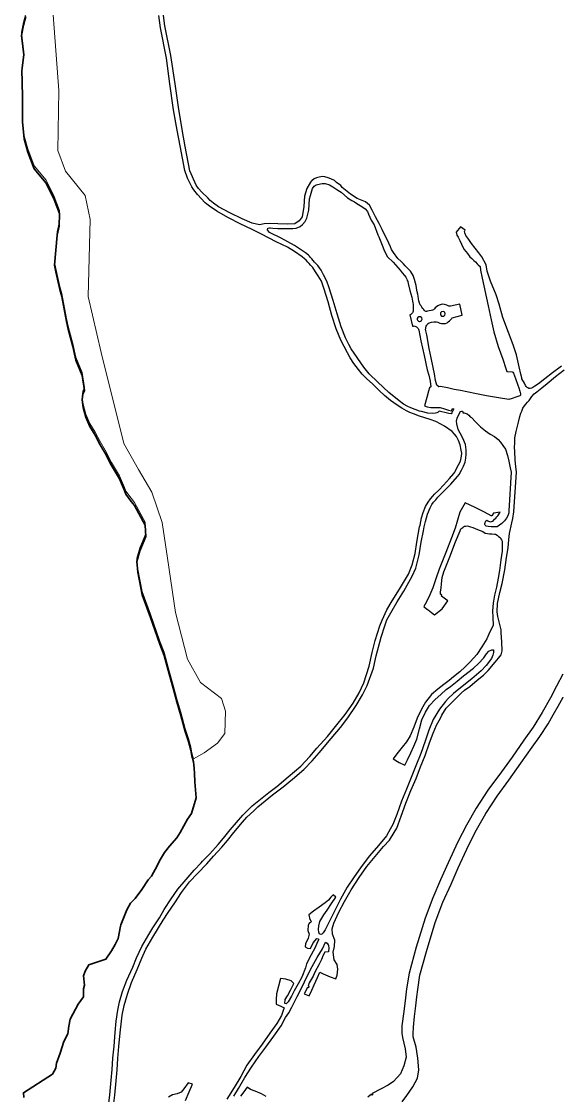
# Model space of a CAD drawing. Header units: inches. Extents: x 227962 to 457752, y 540021 to 3042353.
# Drawn here: x 228269 to 228601, y 541499 to 542162 of the extents above; entities that cross this region are included whole.
import ezdxf

# ---------------------------------------------------------------- set-up
doc = ezdxf.new("R2010")
doc.units = ezdxf.units.IN
doc.header["$MEASUREMENT"] = 0
for name, color, linetype, lineweight in [('Precinct_Military', 253, 'Continuous', 9), ('Surveyed_Boundary', 212, 'Continuous', 35), ('Z_ proposed road layer', 7, 'Continuous', 30)]:
    doc.layers.add(name, color=color, linetype=linetype, lineweight=lineweight)
doc.layers.add('Precinct_Riverfront', color=7, linetype='Continuous', lineweight=9, true_color=0xf1c1f1)

msp = doc.modelspace()

# ---------------------------------------------------------------- linework, layer by layer
at = {"layer": 'Precinct_Military'}
msp.add_lwpolyline([(228603.38, 541745.12), (228600.27, 541739.47), (228597.28, 541734.11), (228594.06, 541728.66), (228588.9, 541720.73), (228584.27, 541714.15), (228577.23, 541704.28), (228569.77, 541693.85), (228562.64, 541683.95), (228555.62, 541673.32), (228549.91, 541663.12), (228545.11, 541653.94), (228538.43, 541639.6), (228534.08, 541629.64), (228529.12, 541618.44), (228524.38, 541605.83), (228518.91, 541587.91), (228514.84, 541573.33), (228513.5, 541564.62), (228513.01, 541560.09), (228512.31, 541554.45), (228511.62, 541547.88), (228510.88, 541541.35), (228510.66, 541537.1), (228510.69, 541535.36), (228512.52, 541528.9), (228513.58, 541522.21), (228514.14, 541514.95), (228513.41, 541509.77), (228510.54, 541504.39), (228506.79, 541499.06), (228503.94, 541495.21)], dxfattribs=at)
at = {"layer": 'Precinct_Riverfront'}
msp.add_lwpolyline([(228271.41, 542167.49), (228269.8, 542162.04), (228268.61, 542155.78), (228270.01, 542143.79), (228268.93, 542133.84), (228269.06, 542127.51), (228269.18, 542116.97), (228269.22, 542102.35), (228270.21, 542091.91), (228272.51, 542083.75), (228276.38, 542073.28), (228283.92, 542064.4), (228288.9, 542054.39), (228292.13, 542045.75), (228291.98, 542038.02), (228290.71, 542032.45), (228289.04, 542013.78), (228289.89, 542009.81), (228292.29, 541998.72), (228293.58, 541994.53), (228296.44, 541978.98), (228297.51, 541974.28), (228300.26, 541963.61), (228302.11, 541955.21), (228306.22, 541945.64), (228307.51, 541936.39), (228306.51, 541934.14), (228306.13, 541930.61), (228306.67, 541925.99), (228308.43, 541919.87), (228310.93, 541914.17), (228314.22, 541908.82), (228317.23, 541902.93), (228320.33, 541897.65), (228324.32, 541890.11), (228329.22, 541881.79), (228332.25, 541874.59), (228333.11, 541872.43), (228336.31, 541867.95), (228338.48, 541865.34), (228344.99, 541853.17), (228345.4, 541846.25), (228341.72, 541837.36), (228339.85, 541830.9), (228340.53, 541824.12), (228343.21, 541810.31), (228348.34, 541796.28), (228354.2, 541779.74), (228356.89, 541772.85), (228359.29, 541763.67), (228363, 541750.3), (228364.57, 541744.11), (228367.02, 541735.74), (228369.77, 541725.77), (228371.85, 541719.61), (228373.2, 541714.36), (228373.8, 541710.78), (228374.84, 541706.99), (228381.57, 541710.63), (228389.82, 541716.75), (228394.34, 541722.59), (228394.61, 541736.42), (228392.28, 541744.25), (228379.26, 541754.07), (228371.3, 541768.66), (228363.86, 541797.31), (228358.81, 541831), (228355.48, 541853.02), (228349.14, 541871.66), (228340.93, 541885.82), (228331.86, 541901.83), (228317.94, 541957.95), (228309.92, 541992.69), (228310.99, 542040.26), (228307.88, 542055.08), (228295.87, 542070.08), (228291.06, 542082.68), (228291.66, 542119.89), (228288.27, 542166.66)], dxfattribs=at)
at = {"layer": 'Surveyed_Boundary'}
msp.add_lwpolyline([(228271.41, 542165.59), (228269.81, 542160.13), (228268.61, 542153.88), (228270.01, 542141.89), (228268.93, 542131.93), (228269.06, 542125.61), (228269.18, 542115.06), (228269.23, 542100.44), (228270.21, 542090), (228272.51, 542081.84), (228276.38, 542071.38), (228283.92, 542062.5), (228288.9, 542052.48), (228292.13, 542043.85), (228291.98, 542036.12), (228290.71, 542030.54), (228289.04, 542011.87), (228289.89, 542007.91), (228292.29, 541996.82), (228293.58, 541992.62), (228296.44, 541977.08), (228297.51, 541972.38), (228300.26, 541961.71), (228302.11, 541953.31), (228306.22, 541943.74), (228307.51, 541934.49), (228306.51, 541932.24), (228306.13, 541928.71), (228306.67, 541924.09), (228308.43, 541917.96), (228310.93, 541912.27), (228314.22, 541906.91), (228317.23, 541901.02), (228320.34, 541895.74), (228324.32, 541888.2), (228329.22, 541879.89), (228332.25, 541872.69), (228333.11, 541870.52), (228336.31, 541866.05), (228338.48, 541863.44), (228344.99, 541851.27), (228345.4, 541844.34), (228341.72, 541835.45), (228339.85, 541829), (228340.53, 541822.22), (228343.22, 541808.4), (228348.34, 541794.38), (228354.2, 541777.83), (228356.89, 541770.94), (228359.29, 541761.77), (228363, 541748.4), (228364.57, 541742.2), (228367.02, 541733.83), (228369.77, 541723.86), (228371.85, 541717.71), (228373.2, 541712.46), (228373.8, 541708.87), (228374.84, 541705.08), (228375.32, 541701.28), (228375.45, 541697.89), (228375.77, 541692.75), (228376.55, 541682.99), (228373.62, 541673.18), (228371.27, 541669.73), (228366.66, 541661.47), (228364.64, 541658.24), (228360.18, 541653), (228356.96, 541649.13), (228353.98, 541644.02), (228352.5, 541641.01), (228348.97, 541634.61), (228346.94, 541632.21), (228342.91, 541626.28), (228338.98, 541620.75), (228336.07, 541617.95), (228333.72, 541613.74), (228329.96, 541604.44), (228329.87, 541603.67), (228328.33, 541596.1), (228326.46, 541592.41), (228324.31, 541588.42), (228320.76, 541583.24), (228310.34, 541579.86), (228307.9, 541575.94), (228307.03, 541572.89), (228307.62, 541567.29), (228306.86, 541564.92), (228307, 541559.97), (228303.66, 541555.56), (228298.66, 541546.16), (228297.91, 541541.79), (228297.37, 541537.06), (228294.83, 541532.35), (228292.6, 541525.14), (228290.28, 541518.95), (228289.76, 541516.01), (228287.78, 541512.15), (228269.81, 541500.81), (228270.05, 541497.87)], dxfattribs=at)
at = {"layer": 'Z_ proposed road layer'}
for points in [[(228322.42, 541492.77), (228323.27, 541499.51), (228324.1, 541508.44), (228324.64, 541515.03), (228325.17, 541522.17), (228325.8, 541529.6), (228326.55, 541538.01), (228327.21, 541544.95), (228328.18, 541551.79), (228329.13, 541556.95), (228331.11, 541563.24), (228333.75, 541570.29), (228337.41, 541578.33), (228339.76, 541584.01), (228343.03, 541591.04), (228347.3, 541598.42), (228349.82, 541602.56), (228353.82, 541608.89), (228356.88, 541613.87), (228361.21, 541620.62), (228365.3, 541626.61), (228370.35, 541632.44), (228375.29, 541638.22), (228379.63, 541642.78), (228380.58, 541643.8), (228385.01, 541648.42), (228390.12, 541654.05), (228393.44, 541658.08), (228397.66, 541663.15), (228405.48, 541672.27), (228407.8, 541674.64), (228411.15, 541677.91), (228414.21, 541680.48), (228421.48, 541686.26), (228426.37, 541689.94), (228433.47, 541695.85), (228441.32, 541702.59), (228446.73, 541708.37), (228451.24, 541713.58), (228457.74, 541720.88), (228462.62, 541727.08), (228468.64, 541734.37), (228473.59, 541741.46), (228477.32, 541747.83), (228480.24, 541753.86), (228483.51, 541764.33), (228485.42, 541772.77), (228487.14, 541780.21), (228490.15, 541789.27), (228491.49, 541792.68), (228494.34, 541799.08), (228497.8, 541804.68), (228502.19, 541811.87), (228507.77, 541821.18), (228510.02, 541826.88), (228511.84, 541833.8), (228512.97, 541840.83), (228514.65, 541850.32), (228514.96, 541851.3), (228515.77, 541855.82), (228516.85, 541859.18), (228518.39, 541862.9), (228519.94, 541865.55), (228521.32, 541867.54), (228522.8, 541869.32), (228523.89, 541870.43), (228526.69, 541873.26), (228529.5, 541876.14), (228533.17, 541880.08), (228535.89, 541883.29), (228536.41, 541884.03), (228536.87, 541884.84), (228537.71, 541886.82), (228538.7, 541888.56), (228539.87, 541890.78), (228540.53, 541894.06), (228540.67, 541895.78), (228540.45, 541897.7), (228539.79, 541900.97), (228538.71, 541903.68), (228537.5, 541906.06), (228536.25, 541907.66), (228534.88, 541909.24), (228530.1, 541912.55), (228527.89, 541913.7), (228524.69, 541915.33), (228521.26, 541916.55), (228517.97, 541917.72), (228514.66, 541918.71), (228510.82, 541920.04), (228508.59, 541920.89), (228506.53, 541922.02), (228503.63, 541923.65), (228500.83, 541925.57), (228496.69, 541928.43), (228493.07, 541931.37), (228489.73, 541934.54), (228485.54, 541938.65), (228482.14, 541941.82), (228479.2, 541944.7), (228476.84, 541947.44), (228473.94, 541951.26), (228471.83, 541954.65), (228470.05, 541957.75), (228468.14, 541961.64), (228465.91, 541965.71), (228463.11, 541972.55), (228460.41, 541980.9), (228458.09, 541989.32), (228455.64, 541997.17), (228454.03, 542002.05), (228452.05, 542005.3), (228450.31, 542007.88), (228448.66, 542010.43), (228447.32, 542011.95), (228446.41, 542013), (228445.54, 542013.88), (228444.5, 542014.94), (228443.52, 542015.82), (228442.03, 542017.09), (228437.4, 542020.46), (228433.02, 542023.08), (228426.07, 542026.38), (228417.01, 542031.06), (228410.7, 542034.27), (228404.15, 542037.32), (228396.22, 542041.37), (228389.28, 542045.28), (228384.72, 542048.36), (228383.21, 542049.56), (228382.07, 542050.39), (228377.45, 542055.59), (228375.21, 542058.41), (228373.98, 542060.27), (228371.24, 542065.73), (228369.57, 542070.37), (228366.62, 542085.74), (228364.9, 542095.26), (228362.47, 542107.94), (228360.4, 542123.92), (228358.15, 542139.76), (228354.62, 542158.48), (228353.42, 542166.12)], [(228602.27, 541949.53), (228596.76, 541945.35), (228592.1, 541941.66), (228588.21, 541938.71), (228585.98, 541937.11), (228584.69, 541936.36), (228583.92, 541935.95), (228582.98, 541935.8), (228582.22, 541935.86), (228581.62, 541936.1), (228581.07, 541936.43), (228580.52, 541937.01), (228580.05, 541937.63), (228579.41, 541939.03), (228577.94, 541941.68), (228577.76, 541942.37), (228577.33, 541944.69), (228576.24, 541949.18), (228574.59, 541956.66), (228572.55, 541962.65), (228569.64, 541970.3), (228566.19, 541979.72), (228563.81, 541987.83), (228561.93, 541993.54), (228558.57, 542002.09), (228556.42, 542008.22), (228555.72, 542012.07), (228553.21, 542017.17), (228551.32, 542019.67), (228546.82, 542025.37), (228545.07, 542027.8), (228543.33, 542030.31), (228542.64, 542031.85), (228542.51, 542032.84), (228542.77, 542033.65), (228539.99, 542035.57), (228537.31, 542032.29), (228537.72, 542030.5), (228538.51, 542029.2), (228539.55, 542027.2), (228540.59, 542024.98), (228541.48, 542023.01), (228542.27, 542021.7), (228543.15, 542020.48), (228544.22, 542019.11), (228545.8, 542017.2), (228546.99, 542016.04), (228548.26, 542014.79), (228549.13, 542013.91), (228550.15, 542012.83), (228550.92, 542012.07), (228552.2, 542011.12), (228552.21, 542008.77), (228553.37, 542003.82), (228556.98, 541986.93), (228558.97, 541978.21), (228560.46, 541970.85), (228563.22, 541961.69), (228566.01, 541953.97), (228567.98, 541948.07), (228568.52, 541946.19), (228571.78, 541946.16), (228572.35, 541945.83), (228572.75, 541945.27), (228573.93, 541942), (228575.39, 541937.74), (228575.93, 541936.12), (228576.59, 541934.16), (228577, 541932.48), (228577.11, 541932.05), (228577.12, 541931.73), (228576.91, 541931.42), (228576.56, 541931.26), (228574.24, 541930.49), (228571.89, 541929.64), (228569.75, 541929.01), (228563.46, 541929.95), (228556.1, 541931.31), (228549.9, 541932.57), (228543.94, 541933.71), (228539.91, 541934.54), (228536.03, 541935.24), (228531.98, 541936.17), (228527.62, 541936.96), (228526.46, 541936.72), (228525.28, 541937.86), (228524.55, 541940.72), (228523.78, 541944.93), (228523.07, 541948.76), (228521.78, 541954.65), (228520.68, 541960.4), (228519.04, 541968.83), (228518.5, 541971.47), (228518.39, 541972.5), (228518.51, 541972.87), (228518.58, 541973.24), (228518.77, 541974.24), (228519.09, 541974.84), (228519.27, 541975.3), (228519.48, 541975.57), (228519.87, 541976), (228520.57, 541976.35), (228522.11, 541976.65), (228523.48, 541976.92), (228524.24, 541977), (228525.03, 541976.96), (228525.94, 541976.7), (228527.16, 541976.21), (228528.3, 541975.99), (228529.57, 541975.95), (228530.66, 541976.01), (228531.65, 541976.39), (228532.41, 541976.89), (228533.24, 541977.61), (228533.96, 541978.42), (228534.5, 541979.03), (228534.89, 541979.46), (228541.02, 541981.13), (228539.55, 541987.85), (228533.83, 541986.71), (228532.81, 541986.63), (228531.52, 541987.16), (228530.16, 541987.68), (228529.08, 541987.84), (228527.96, 541987.64), (228526.69, 541987.21), (228525.88, 541986.88), (228525.16, 541986.17), (228524.37, 541985.54), (228523.94, 541984.96), (228523.31, 541984.44), (228522.63, 541984.16), (228521.75, 541983.95), (228520.54, 541983.64), (228519.65, 541983.44), (228518.98, 541983.36), (228518.51, 541983.37), (228518.03, 541983.62), (228517.95, 541983.69), (228517.56, 541984.01), (228517.25, 541984.5), (228516.6, 541985.2), (228516.09, 541985.94), (228515.56, 541986.85), (228515.06, 541987.55), (228514.89, 541987.99), (228514.62, 541988.47), (228514.4, 541989.03), (228514.3, 541989.38), (228514.24, 541989.86), (228514.07, 541991.06), (228513.7, 541992.86), (228513.53, 541993.97), (228513.19, 541995.54), (228512.97, 541996.45), (228512.75, 541998.01), (228512.51, 541999.48), (228512.18, 542000.85), (228511.53, 542003.16), (228510.67, 542005.5), (228509.98, 542006.69), (228509.05, 542008.15), (228508.29, 542008.97), (228505.85, 542011.49), (228504.65, 542012.71), (228503.26, 542014.19), (228501.27, 542016.15), (228498.57, 542019.72), (228497.22, 542021.73), (228496.61, 542023.29), (228494.64, 542027.8), (228493.29, 542030.17), (228491.52, 542034.05), (228489.63, 542037.76), (228487.51, 542041.9), (228485.43, 542045.96), (228483.73, 542048.95), (228481.25, 542051.08), (228479.1, 542051.92), (228476.09, 542053.12), (228471.99, 542055.74), (228466.91, 542060), (228466, 542061.07), (228463.4, 542063.07), (228462.01, 542064.3), (228459.83, 542065.29), (228458.2, 542065.9), (228456.05, 542066.51), (228454.56, 542066.66), (228452.55, 542066.37), (228450.95, 542065.82), (228449.53, 542065.18), (228448.34, 542064.31), (228447.84, 542064.05), (228447.19, 542063.28), (228444.88, 542059.26), (228443.57, 542054.59), (228443.14, 542048.13), (228442.1, 542041.83), (228440.26, 542039.27), (228437.5, 542037.56), (228432.94, 542037.33), (228427.03, 542037.52), (228421.95, 542037.64), (228418.66, 542037.44), (228415.68, 542036.86), (228411.2, 542037.81), (228404.94, 542040.49), (228397.45, 542044.32), (228390.43, 542047.9), (228387.31, 542050.23), (228385.25, 542051.89), (228383.72, 542053.52), (228380.07, 542057.12), (228378.11, 542059.34), (228376.65, 542061.36), (228372.59, 542070.2), (228369.71, 542085.21), (228368.17, 542094.56), (228365.65, 542109.45), (228363.62, 542123.97), (228360.98, 542141.55), (228357.26, 542159.74), (228356.28, 542167.79)], [(228602.27, 541949.53), (228596.76, 541945.35), (228592.1, 541941.66), (228588.21, 541938.71), (228585.98, 541937.11), (228584.69, 541936.36), (228583.92, 541935.95), (228582.98, 541935.8), (228582.22, 541935.86), (228581.62, 541936.1), (228581.07, 541936.43), (228580.52, 541937.01), (228580.05, 541937.63), (228579.41, 541939.03), (228577.94, 541941.68), (228577.76, 541942.37), (228577.33, 541944.69), (228576.24, 541949.18), (228574.59, 541956.66), (228572.55, 541962.65), (228569.64, 541970.3), (228566.19, 541979.72), (228563.81, 541987.83), (228561.93, 541993.54), (228558.57, 542002.09), (228556.42, 542008.22), (228555.72, 542012.07), (228553.21, 542017.17), (228551.32, 542019.67), (228546.82, 542025.37), (228545.07, 542027.8), (228543.33, 542030.31), (228542.64, 542031.85), (228542.51, 542032.84), (228542.77, 542033.65), (228539.99, 542035.57), (228537.31, 542032.29), (228537.72, 542030.5), (228538.51, 542029.2), (228539.55, 542027.2), (228540.59, 542024.98), (228541.48, 542023.01), (228542.27, 542021.7), (228543.15, 542020.48), (228544.22, 542019.11), (228545.8, 542017.2), (228546.99, 542016.04), (228548.26, 542014.79), (228549.13, 542013.91), (228550.15, 542012.83), (228550.92, 542012.07), (228552.2, 542011.12), (228552.21, 542008.77), (228553.37, 542003.82), (228556.98, 541986.93), (228558.97, 541978.21), (228560.46, 541970.85), (228563.22, 541961.69), (228566.01, 541953.97), (228567.98, 541948.07), (228568.52, 541946.19), (228571.78, 541946.16), (228572.35, 541945.83), (228572.75, 541945.27), (228573.93, 541942), (228575.39, 541937.74), (228575.93, 541936.12), (228576.59, 541934.16), (228577, 541932.48), (228577.11, 541932.05), (228577.12, 541931.73), (228576.91, 541931.42), (228576.56, 541931.26), (228574.24, 541930.49), (228571.89, 541929.64), (228569.75, 541929.01), (228563.46, 541929.95), (228556.1, 541931.31), (228549.9, 541932.57), (228543.94, 541933.71), (228539.91, 541934.54), (228536.03, 541935.24), (228531.98, 541936.17), (228527.62, 541936.96), (228526.46, 541936.72), (228525.28, 541937.86), (228524.55, 541940.72), (228523.78, 541944.93), (228523.07, 541948.76), (228521.78, 541954.65), (228520.68, 541960.4), (228519.04, 541968.83), (228518.5, 541971.47), (228518.39, 541972.5), (228518.51, 541972.87), (228518.58, 541973.24), (228518.77, 541974.24), (228519.09, 541974.84), (228519.27, 541975.3), (228519.48, 541975.57), (228519.87, 541976), (228520.57, 541976.35), (228522.11, 541976.65), (228523.48, 541976.92), (228524.24, 541977), (228525.03, 541976.96), (228525.94, 541976.7), (228527.16, 541976.21), (228528.3, 541975.99), (228529.57, 541975.95), (228530.66, 541976.01), (228531.65, 541976.39), (228532.41, 541976.89), (228533.24, 541977.61), (228533.96, 541978.42), (228534.5, 541979.03), (228534.89, 541979.46), (228541.02, 541981.13), (228539.55, 541987.85), (228533.83, 541986.71), (228532.81, 541986.63), (228531.52, 541987.16), (228530.16, 541987.68), (228529.08, 541987.84), (228527.96, 541987.64), (228526.69, 541987.21), (228525.88, 541986.88), (228525.16, 541986.17), (228524.37, 541985.54), (228523.94, 541984.96), (228523.31, 541984.44), (228522.63, 541984.16), (228521.75, 541983.95), (228520.54, 541983.64), (228519.65, 541983.44), (228518.98, 541983.36), (228518.51, 541983.37), (228518.03, 541983.62), (228517.95, 541983.69), (228517.56, 541984.01), (228517.25, 541984.5), (228516.6, 541985.2), (228516.09, 541985.94), (228515.56, 541986.85), (228515.06, 541987.55), (228514.89, 541987.99), (228514.62, 541988.47), (228514.4, 541989.03), (228514.3, 541989.38), (228514.24, 541989.86), (228514.07, 541991.06), (228513.7, 541992.86), (228513.53, 541993.97), (228513.19, 541995.54), (228512.97, 541996.45), (228512.75, 541998.01), (228512.51, 541999.48), (228512.18, 542000.85), (228511.53, 542003.16), (228510.67, 542005.5), (228509.98, 542006.69), (228509.05, 542008.15), (228508.29, 542008.97), (228505.85, 542011.49), (228504.65, 542012.71), (228503.26, 542014.19), (228501.27, 542016.15), (228498.57, 542019.72), (228497.22, 542021.73), (228496.61, 542023.29), (228494.64, 542027.8), (228493.29, 542030.17), (228491.52, 542034.05), (228489.63, 542037.76), (228487.51, 542041.9), (228485.43, 542045.96), (228483.73, 542048.95), (228481.25, 542051.08), (228479.1, 542051.92), (228476.09, 542053.12), (228471.99, 542055.74), (228466.91, 542060), (228466, 542061.07), (228463.4, 542063.07), (228462.01, 542064.3), (228459.83, 542065.29), (228458.2, 542065.9), (228456.05, 542066.51), (228454.56, 542066.66), (228452.55, 542066.37), (228450.95, 542065.82), (228449.53, 542065.18), (228448.34, 542064.31), (228447.84, 542064.05), (228447.19, 542063.28), (228444.88, 542059.26), (228443.57, 542054.59), (228443.14, 542048.13), (228442.1, 542041.83), (228440.26, 542039.27), (228437.5, 542037.56), (228432.94, 542037.33), (228427.03, 542037.52), (228421.95, 542037.64), (228418.66, 542037.44), (228415.68, 542036.86), (228411.2, 542037.81), (228404.94, 542040.49), (228397.45, 542044.32), (228390.43, 542047.9), (228387.31, 542050.23), (228385.25, 542051.89), (228383.72, 542053.52), (228380.07, 542057.12), (228378.11, 542059.34), (228376.65, 542061.36), (228372.59, 542070.2), (228369.71, 542085.21), (228368.17, 542094.56), (228365.65, 542109.45), (228363.62, 542123.97), (228360.98, 542141.55), (228357.26, 542159.74), (228356.28, 542167.79)], [(228515.96, 541979.46), (228515.27, 541980.1), (228514.14, 541980.1), (228513.51, 541979.7), (228513.22, 541979.08), (228513.23, 541978.44), (228513.43, 541977.89), (228513.93, 541977.43), (228514.32, 541977.24), (228514.52, 541977.23), (228515.24, 541977.35), (228515.88, 541977.8), (228516.16, 541978.53), (228515.96, 541979.46)], [(228529.3, 541983.4), (228528.27, 541983.18), (228527.61, 541982.54), (228527.54, 541981.22), (228528.13, 541980.53), (228528.77, 541980.4), (228529.67, 541980.49), (228530.3, 541981.08), (228530.54, 541981.93), (228530.21, 541982.86), (228529.3, 541983.4)], [(228399.8, 541498.59), (228402.7, 541503.43), (228406.73, 541510.21), (228410.79, 541516.57), (228415.24, 541523.13), (228419.7, 541529), (228424.59, 541535.79), (228429.17, 541542.17), (228431.8, 541547.17), (228433.85, 541550.18), (228435.66, 541553.53), (228439.03, 541560.3), (228442.11, 541566.25), (228445.04, 541572.33), (228448.27, 541578.75), (228451.33, 541584.26), (228454.6, 541589.73), (228456.57, 541593.74), (228457.5, 541593.16), (228458.25, 541592.04), (228458.34, 541591.85), (228458.49, 541589.76), (228458.45, 541588.33), (228458.37, 541587.74), (228456.12, 541587.68), (228455.13, 541585.77), (228453.97, 541583.06), (228452.42, 541579.85), (228450.14, 541575.66), (228448.82, 541572.81), (228446.5, 541568.58), (228445.71, 541566.63), (228446.22, 541566.32), (228445.96, 541565.49), (228445.33, 541565.72), (228443.43, 541561.87), (228446.4, 541560.57), (228447.99, 541564.05), (228449.54, 541567.45), (228451.65, 541571.98), (228453.03, 541575.17), (228455.06, 541574.31), (228459.47, 541572.27), (228462.91, 541571.14), (228463.74, 541573.3), (228464.21, 541577.01), (228463.69, 541579.88), (228461.93, 541582.89), (228461.16, 541587.51), (228462.08, 541591.11), (228462.24, 541595.05), (228460.86, 541598.64), (228460.6, 541601.94), (228461.71, 541605.43), (228464.84, 541612.27), (228468.26, 541618.91), (228472.28, 541626.16), (228477.28, 541633.81), (228481.97, 541640.6), (228488.2, 541647.96), (228492.33, 541652.88), (228495.98, 541656.87), (228499.01, 541661.56), (228500.7, 541664.18), (228503.3, 541671.56), (228506.24, 541679.6), (228509.24, 541687.44), (228512.47, 541694.86), (228515.24, 541702.07), (228518.1, 541709.09), (228520.71, 541716.9), (228523.09, 541722.89), (228525.11, 541727.9), (228527.59, 541732.13), (228528.42, 541734), (228531.13, 541738.37), (228533.68, 541741.02), (228540.35, 541747.48), (228542.34, 541749.33), (228545.63, 541751.68), (228550.19, 541755.59), (228554.14, 541758.7), (228556.99, 541761.58), (228561.28, 541766.67), (228563.36, 541769.25), (228565.01, 541771.16), (228565.73, 541773.81), (228565.46, 541779.27), (228565.16, 541784.76), (228565.05, 541786.75), (228563.11, 541794.84), (228562.66, 541797.9), (228562.84, 541802.87), (228564.19, 541809.81), (228565.7, 541815.39), (228567.31, 541823.75), (228568.47, 541831.32), (228569.46, 541837.45), (228569.88, 541842.59), (228570.3, 541846.2), (228571.64, 541852.89), (228572.21, 541855.43), (228572.82, 541859.6), (228574.55, 541884.13), (228574.15, 541887.51), (228573.81, 541891.59), (228573.46, 541897.15), (228573.38, 541899.39), (228573.52, 541902.21), (228573.45, 541905.31), (228574.37, 541909.31), (228575.71, 541915.06), (228576.7, 541918.53), (228577.3, 541920.5), (228577.79, 541921.85), (228578.52, 541923.52), (228579.53, 541925.08), (228580.38, 541926.18), (228581.27, 541927.33), (228582.31, 541928.4), (228583.2, 541929.68), (228584.1, 541930.92), (228585.44, 541932.38), (228587.11, 541933.72), (228590.14, 541936.28), (228593.61, 541938.94), (228598.73, 541943.11), (228604.03, 541947.33)], [(228399.8, 541498.59), (228402.7, 541503.43), (228406.73, 541510.21), (228410.79, 541516.57), (228415.24, 541523.13), (228419.7, 541529), (228424.59, 541535.79), (228429.17, 541542.17), (228431.8, 541547.17), (228433.85, 541550.18), (228435.66, 541553.53), (228439.03, 541560.3), (228442.11, 541566.25), (228445.04, 541572.33), (228448.27, 541578.75), (228451.33, 541584.26), (228454.6, 541589.73), (228456.57, 541593.74), (228457.5, 541593.16), (228458.25, 541592.04), (228458.34, 541591.85), (228458.49, 541589.76), (228458.45, 541588.33), (228458.37, 541587.74), (228456.12, 541587.68), (228455.13, 541585.77), (228453.97, 541583.06), (228452.42, 541579.85), (228450.14, 541575.66), (228448.82, 541572.81), (228446.5, 541568.58), (228445.71, 541566.63), (228446.22, 541566.32), (228445.96, 541565.49), (228445.33, 541565.72), (228443.43, 541561.87), (228446.4, 541560.57), (228447.99, 541564.05), (228449.54, 541567.45), (228451.65, 541571.98), (228453.03, 541575.17), (228455.06, 541574.31), (228459.47, 541572.27), (228462.91, 541571.14), (228463.74, 541573.3), (228464.21, 541577.01), (228463.69, 541579.88), (228461.93, 541582.89), (228461.16, 541587.51), (228462.08, 541591.11), (228462.24, 541595.05), (228460.86, 541598.64), (228460.6, 541601.94), (228461.71, 541605.43), (228464.84, 541612.27), (228468.26, 541618.91), (228472.28, 541626.16), (228477.28, 541633.81), (228481.97, 541640.6), (228488.2, 541647.96), (228492.33, 541652.88), (228495.98, 541656.87), (228499.01, 541661.56), (228500.7, 541664.18), (228503.3, 541671.56), (228506.24, 541679.6), (228509.24, 541687.44), (228512.47, 541694.86), (228515.24, 541702.07), (228518.1, 541709.09), (228520.71, 541716.9), (228523.09, 541722.89), (228525.11, 541727.9), (228527.59, 541732.13), (228528.42, 541734), (228531.13, 541738.37), (228533.68, 541741.02), (228540.35, 541747.48), (228542.34, 541749.33), (228545.63, 541751.68), (228550.19, 541755.59), (228554.14, 541758.7), (228556.99, 541761.58), (228561.28, 541766.67), (228563.36, 541769.25), (228565.01, 541771.16), (228565.73, 541773.81), (228565.46, 541779.27), (228565.16, 541784.76), (228565.05, 541786.75), (228563.11, 541794.84), (228562.66, 541797.9), (228562.84, 541802.87), (228564.19, 541809.81), (228565.7, 541815.39), (228567.31, 541823.75), (228568.47, 541831.32), (228569.46, 541837.45), (228569.88, 541842.59), (228570.3, 541846.2), (228571.64, 541852.89), (228572.21, 541855.43), (228572.82, 541859.6), (228574.55, 541884.13), (228574.15, 541887.51), (228573.81, 541891.59), (228573.46, 541897.15), (228573.38, 541899.39), (228573.52, 541902.21), (228573.45, 541905.31), (228574.37, 541909.31), (228575.71, 541915.06), (228576.7, 541918.53), (228577.3, 541920.5), (228577.79, 541921.85), (228578.52, 541923.52), (228579.53, 541925.08), (228580.38, 541926.18), (228581.27, 541927.33), (228582.31, 541928.4), (228583.2, 541929.68), (228584.1, 541930.92), (228585.44, 541932.38), (228587.11, 541933.72), (228590.14, 541936.28), (228593.61, 541938.94), (228598.73, 541943.11), (228604.03, 541947.33)], [(228325.51, 541492.6), (228326.23, 541499.36), (228327.13, 541508.03), (228327.76, 541514.94), (228328.18, 541521.9), (228328.8, 541529.41), (228329.52, 541537.75), (228330.36, 541544.97), (228330.88, 541548.78), (228332.11, 541554.72), (228334.21, 541561.74), (228336.7, 541568.82), (228340.19, 541576.92), (228343.04, 541583.93), (228345.52, 541589.41), (228349.76, 541596.88), (228356.27, 541607.33), (228359.18, 541612), (228363.31, 541618.14), (228367.57, 541624.5), (228372.45, 541631.04), (228377.43, 541636.16), (228383.09, 541642.13), (228387.27, 541646.87), (228392.48, 541652.4), (228395.94, 541656.62), (228399.84, 541661.59), (228405.12, 541667.84), (228407.91, 541670.92), (228412.13, 541674.91), (228414.59, 541677.29), (228423.77, 541684.81), (228430.31, 541689.73), (228436.22, 541694.37), (228443.13, 541700.38), (228448.28, 541705.76), (228452.62, 541710.81), (228460.04, 541719.48), (228465.77, 541726.44), (228470.37, 541732.41), (228475.52, 541739.99), (228479.4, 541746.55), (228482.2, 541752.22), (228486.12, 541763.05), (228487.83, 541770.63), (228490.83, 541782.13), (228493.1, 541789.23), (228494.5, 541792.96), (228497.67, 541798.57), (228500.74, 541804.01), (228504.94, 541810.52), (228510.07, 541819.82), (228512.3, 541824.69), (228514.34, 541833.06), (228515.67, 541840.8), (228517.1, 541847.78), (228517.56, 541850.32), (228518.39, 541853.59), (228519.55, 541858.08), (228521.16, 541861.97), (228522.3, 541864.19), (228523.34, 541865.64), (228524.61, 541867.04), (228526.02, 541868.72), (228530.14, 541872.86), (228533.91, 541876.69), (228538.03, 541881.35), (228539.09, 541882.7), (228540.61, 541885.42), (228541.81, 541887.73), (228542.83, 541890.28), (228543.33, 541892.73), (228543.53, 541895.17), (228543.51, 541897.79), (228542.95, 541901.18), (228541.32, 541905.07), (228539.84, 541908.15), (228538.45, 541910.54), (228537.65, 541913.98), (228537.46, 541915.67), (228537.94, 541917.45), (228538.5, 541918.87), (228539.83, 541921.16), (228539.78, 541921.56), (228540.47, 541921.84), (228541.24, 541921.74), (228541.46, 541921.3), (228541.48, 541920.74), (228542.13, 541920.7), (228544.12, 541920.03), (228545.19, 541919.25), (228546, 541918.37), (228546.65, 541917.85), (228549.23, 541915.17), (228552.29, 541912.15), (228555.32, 541909.69), (228558.3, 541907.64), (228561.01, 541906.02), (228563.27, 541904.23), (228564.77, 541902.71), (228566.18, 541900.66), (228567.73, 541898.3), (228568.96, 541894.38), (228569.86, 541890.93), (228570.7, 541886.79), (228571.3, 541884.02), (228569.9, 541860.29), (228569.76, 541859), (228569.17, 541857.03), (228568.45, 541855.74), (228567.12, 541854.13), (228566.6, 541853.5), (228565.53, 541852.44), (228562.68, 541850.32), (228558.99, 541850.35), (228557.01, 541850.61), (228555.87, 541850.79), (228555.29, 541851.44), (228555.04, 541851.67), (228555.01, 541852.1), (228554.97, 541852.48), (228555.68, 541853.99), (228556.17, 541854.37), (228556.83, 541854.09), (228558.19, 541853.48), (228559.05, 541853.6), (228559.76, 541853.77), (228560.39, 541854.23), (228561.06, 541855.02), (228561.71, 541855.76), (228562.35, 541856.43), (228563.02, 541857.2), (228564.43, 541859.31), (228560.28, 541858.86), (228559.28, 541857.13), (228558.9, 541857.18), (228554.76, 541859.3), (228548.93, 541862.31), (228542.82, 541865.08), (228539.58, 541859.35), (228536.56, 541849.44), (228534.35, 541843.52), (228530.84, 541834.56), (228526.75, 541824.13), (228524.74, 541818.23), (228522.8, 541812.74), (228520.34, 541806.97), (228518.15, 541802.47), (228517.32, 541801.1), (228518.88, 541799.65), (228520.03, 541799), (228522.05, 541797.32), (228523.96, 541796.02), (228528.63, 541799.58), (228532.08, 541804.61), (228530.6, 541805.66), (228528.99, 541806.87), (228528.25, 541807.58), (228528.47, 541808.1), (228527.63, 541808.72), (228527.52, 541809.21), (228527.59, 541809.98), (228527.93, 541812.72), (228528.27, 541815.15), (228528.6, 541818.94), (228529.7, 541822.62), (228533.34, 541831.88), (228536.94, 541840.97), (228539.66, 541847.81), (228540.24, 541849), (228540.86, 541849.58), (228541.39, 541849.99), (228541.9, 541850.32), (228542.52, 541850.67), (228543.21, 541850.78), (228544, 541850.86), (228544.81, 541850.73), (228546.03, 541850.39), (228547.59, 541849.81), (228550.52, 541848.75), (228552.03, 541848.08), (228553.7, 541847.34), (228555.29, 541846.49), (228556.63, 541846.24), (228557.88, 541845.95), (228559.24, 541845.97), (228560.97, 541845.77), (228561.61, 541845.7), (228562.61, 541845.14), (228563.49, 541844.32), (228564.37, 541843.71), (228564.86, 541842.94), (228565.2, 541842.22), (228565.64, 541841.46), (228565.73, 541840.5), (228565.71, 541835.28), (228564.97, 541830.02), (228564.13, 541823.27), (228563.27, 541818.53), (228562.22, 541813.09), (228560.99, 541808.03), (228560.06, 541803.2), (228559.8, 541798.44), (228559.95, 541794.37), (228560.04, 541789.61), (228559.53, 541788.1), (228558.14, 541785.41), (228556.15, 541781.14), (228553.04, 541776.15), (228550.02, 541771.47), (228545.93, 541767.01), (228542.86, 541763.77), (228539.51, 541760.76), (228535.57, 541757.77), (228532.93, 541755.41), (228529.64, 541752.96), (228525.93, 541750.03), (228522.09, 541746.66), (228518.32, 541742.03), (228515.79, 541737.69), (228513.13, 541732.16), (228511.03, 541726.49), (228508.83, 541721.23), (228506.65, 541717.49), (228503.88, 541714.21), (228500.67, 541710.08), (228498.39, 541706.99), (228502.05, 541704.68), (228505.53, 541703.2), (228507.18, 541706.49), (228509.16, 541710.65), (228511.07, 541714.88), (228513.02, 541719.18), (228514.66, 541725.55), (228516.04, 541731.04), (228518.25, 541735.83), (228520.79, 541740.04), (228524.35, 541743.59), (228527.72, 541746.84), (228531.05, 541749.9), (228533.73, 541751.61), (228537.79, 541755.05), (228541.84, 541758.33), (228547.9, 541763), (228550.97, 541765.94), (228554.3, 541769.4), (228555.97, 541771.85), (228557.56, 541773.55), (228559.33, 541774.31), (228560.3, 541774.4), (228560.32, 541772.77), (228559.95, 541771.04), (228559.18, 541769.08), (228555.85, 541764.61), (228552.67, 541761.36), (228549.8, 541758.99), (228546.87, 541756.37), (228543.11, 541753.3), (228535.65, 541747.37), (228532.26, 541744.22), (228530.77, 541742.35), (228526.93, 541737.69), (228523.08, 541731.4), (228520.47, 541724.78), (228518.17, 541717.96), (228515.33, 541710.21), (228512.67, 541703.67), (228509.92, 541696.59), (228506.51, 541688.25), (228503.38, 541680.92), (228500.51, 541672.54), (228498.11, 541666.54), (228496.54, 541663.5), (228494.12, 541659.52), (228489.19, 541653.43), (228483.71, 541647.15), (228478.47, 541640.3), (228473.83, 541633.58), (228469.98, 541627.68), (228465.86, 541620.34), (228462.46, 541613.71), (228459.05, 541606.78), (228456.36, 541601.37), (228455.11, 541599.49), (228454.28, 541598.69), (228453.61, 541598.53), (228452.9, 541598.71), (228452.37, 541599.98), (228452.1, 541601.63), (228452.4, 541603.92), (228452.92, 541606.55), (228455.51, 541610.61), (228457.45, 541613.6), (228460.21, 541617.62), (228462.88, 541621.53), (228461.16, 541623.02), (228459.85, 541621.56), (228458.3, 541619.66), (228456.31, 541618.07), (228452.57, 541615.46), (228449.16, 541612.98), (228446.21, 541610.69), (228446.86, 541607.7), (228447.46, 541606.99), (228447.66, 541606.27), (228447.39, 541605.84), (228446.7, 541605.69), (228446.24, 541605.2), (228445.74, 541604.27), (228445.6, 541600.95), (228446.52, 541598.63), (228445.82, 541596.22), (228444.12, 541592.81), (228444.04, 541590.9), (228445.34, 541590.12), (228447.29, 541589.84), (228448.89, 541593.39), (228451.11, 541595.94), (228451.91, 541595.85), (228452.31, 541595.35), (228451.59, 541593.99), (228450.1, 541590.55), (228447.6, 541586.05), (228444.76, 541580.4), (228444.08, 541577.88), (228441.84, 541572.22), (228439.64, 541568.02), (228437.21, 541563.77), (228435.57, 541560.32), (228433.49, 541556.89), (228432.21, 541555.64), (228431.35, 541555.95), (228431.66, 541558.29), (228432.94, 541560.64), (228434.95, 541564.15), (228436.99, 541568.25), (228435.21, 541569.85), (228431.9, 541570.83), (228428.75, 541571.33), (228427.54, 541566.61), (228426.19, 541561.77), (228426.11, 541558.31), (228425.98, 541555.58), (228428.9, 541554.31), (228431.02, 541553.2), (228430.27, 541551.47), (228429.26, 541548.44), (228426.4, 541543.44), (228422.11, 541537.64), (228417.29, 541530.81), (228412.65, 541524.47), (228407.91, 541517.74), (228404.23, 541510.85), (228399.98, 541504.08), (228395.6, 541496.76)], [(228603.13, 541759.25), (228599.38, 541751.88), (228595.47, 541744.68), (228590.43, 541735.58), (228584.76, 541726.64), (228579.11, 541718.51), (228571.84, 541708.11), (228565.2, 541699.09), (228556.79, 541687.56), (228549.55, 541676.64), (228543.68, 541666.09), (228538.32, 541655.81), (228532.29, 541642.84), (228527.67, 541632.2), (228522.76, 541621.1), (228518.06, 541608.6), (228512.59, 541590.78), (228508.14, 541574.64), (228506.61, 541565.04), (228505.9, 541559.47), (228504.9, 541551), (228503.79, 541542.16), (228503.62, 541537.66), (228504.04, 541534.94), (228504.87, 541531.31), (228505.68, 541527.92), (228506.27, 541522.76), (228504.84, 541517.41), (228502.88, 541512.42), (228498.61, 541507.74), (228495.24, 541505.48), (228490.51, 541502.96), (228485.42, 541500.2), (228485.78, 541499.59), (228485.26, 541499.3), (228484.85, 541499.89), (228482.73, 541497.95)], [(228603.13, 541759.25), (228599.38, 541751.88), (228595.47, 541744.68), (228590.43, 541735.58), (228584.76, 541726.64), (228579.11, 541718.51), (228571.84, 541708.11), (228565.2, 541699.09), (228556.79, 541687.56), (228549.55, 541676.64), (228543.68, 541666.09), (228538.32, 541655.81), (228532.29, 541642.84), (228527.67, 541632.2), (228522.76, 541621.1), (228518.06, 541608.6), (228512.59, 541590.78), (228508.14, 541574.64), (228506.61, 541565.04), (228505.9, 541559.47), (228504.9, 541551), (228503.79, 541542.16), (228503.62, 541537.66), (228504.04, 541534.94), (228504.87, 541531.31), (228505.68, 541527.92), (228506.27, 541522.76), (228504.84, 541517.41), (228502.88, 541512.42), (228498.61, 541507.74), (228495.24, 541505.48), (228490.51, 541502.96), (228485.42, 541500.2), (228485.78, 541499.59), (228485.26, 541499.3), (228484.85, 541499.89), (228482.73, 541497.95)], [(228503.94, 541495.21), (228506.79, 541499.06), (228510.54, 541504.39), (228513.41, 541509.77), (228514.14, 541514.95), (228513.58, 541522.21), (228512.52, 541528.9), (228510.69, 541535.36), (228510.66, 541537.1), (228510.88, 541541.35), (228511.62, 541547.88), (228512.31, 541554.45), (228513.01, 541560.09), (228513.5, 541564.62), (228514.84, 541573.33), (228518.91, 541587.91), (228524.38, 541605.83), (228529.12, 541618.44), (228534.08, 541629.64), (228538.43, 541639.6), (228545.11, 541653.94), (228549.91, 541663.12), (228555.62, 541673.32), (228562.64, 541683.95), (228569.77, 541693.85), (228577.23, 541704.28), (228584.27, 541714.15), (228588.9, 541720.73), (228594.06, 541728.66), (228597.28, 541734.11), (228600.27, 541739.47), (228603.38, 541745.12)], [(228369.97, 541495.91), (228372.34, 541501.3), (228374.29, 541506.12), (228371.71, 541506.79), (228368.97, 541503.17), (228367.32, 541501.15), (228364.81, 541500.1), (228361.93, 541499.56), (228359.55, 541497.95)], [(228419.79, 541498.41), (228416.88, 541500.11), (228413.02, 541501.71), (228410.13, 541502.84), (228408.07, 541504.14), (228406.1, 541501.38), (228403.95, 541498.65)], [(228419.79, 541498.41), (228416.88, 541500.11), (228413.02, 541501.71), (228410.13, 541502.84), (228408.07, 541504.14), (228406.1, 541501.38), (228403.95, 541498.65)]]:
    msp.add_lwpolyline(points, dxfattribs=at)
msp.add_lwpolyline([(228420.91, 542034.77), (228421.88, 542035), (228422.48, 542035.03), (228423.93, 542034.87), (228426.97, 542034.61), (228432.77, 542034.52), (228436.29, 542034.55), (228438.4, 542034.72), (228440.88, 542035.91), (228442.32, 542037.04), (228443.95, 542038.85), (228444.93, 542040.97), (228446.18, 542045.86), (228446.53, 542052.99), (228447.22, 542054.88), (228448.02, 542057.95), (228448.53, 542059.35), (228449.45, 542060.72), (228450.83, 542061.59), (228451.54, 542061.78), (228454.49, 542062.41), (228456.34, 542062.36), (228458.96, 542061.64), (228461.11, 542060.34), (228464.07, 542058.2), (228466.29, 542056.95), (228470.11, 542053.61), (228472.73, 542051.94), (228474.45, 542051.09), (228475.86, 542050), (228477.91, 542048.9), (228479.64, 542047.76), (228481.01, 542046.66), (228482.37, 542045.08), (228483.02, 542043.55), (228484.78, 542039.76), (228486.56, 542036.78), (228488.95, 542030.65), (228489.39, 542029.5), (228491.97, 542023.33), (228492.74, 542020.95), (228494.85, 542017.18), (228498.24, 542013.8), (228502.69, 542008.76), (228503.87, 542007.22), (228505.4, 542005.61), (228506.07, 542004.5), (228506.75, 542003.33), (228507.07, 542002.52), (228507.38, 542001.83), (228507.69, 542000.57), (228508.73, 541996.22), (228509.85, 541992.26), (228510.36, 541989.64), (228510.59, 541988.65), (228510.71, 541987.83), (228510.78, 541987.16), (228510.73, 541984.6), (228510.77, 541983.91), (228510.73, 541983.45), (228510.46, 541982.96), (228510.2, 541982.48), (228509.91, 541982.16), (228509.19, 541981.57), (228508.68, 541981.25), (228510.3, 541974.17), (228510.88, 541974.34), (228511.37, 541974.43), (228511.82, 541974.32), (228512.24, 541974.16), (228512.7, 541973.83), (228513.1, 541973.51), (228513.47, 541973.15), (228513.77, 541972.75), (228513.97, 541972.42), (228514.1, 541971.86), (228515.52, 541965.15), (228517.5, 541956.17), (228519.37, 541947.26), (228520.31, 541944.01), (228521.1, 541940.25), (228521.63, 541936.78), (228520.74, 541936.17), (228520.18, 541934.06), (228519.06, 541930.12), (228517.69, 541925.11), (228519.26, 541924.51), (228521.59, 541924.13), (228524.62, 541924.03), (228525.87, 541924.1), (228527.28, 541923.94), (228530.07, 541923.11), (228532.44, 541922.46), (228534.36, 541921.93), (228534.92, 541923.37), (228535.76, 541923.31), (228534.66, 541920.73), (228534.15, 541920.11), (228532.68, 541920.4), (228530.34, 541920.91), (228528.51, 541921.35), (228526.67, 541921.74), (228526.06, 541921.08), (228525.39, 541920.74), (228524.41, 541920.51), (228522.46, 541920.38), (228519.74, 541920.54), (228515.93, 541921.53), (228514.6, 541921.87), (228511.87, 541922.73), (228509.25, 541923.74), (228507.39, 541924.56), (228504.7, 541926.15), (228501.99, 541928.07), (228495.58, 541933.23), (228488.89, 541939.72), (228483.59, 541944.88), (228480.17, 541948.94), (228472.37, 541960.32), (228470.92, 541962.99), (228468.92, 541967.14), (228466.21, 541973.89), (228463.71, 541981.9), (228461.3, 541990.14), (228458.84, 541998), (228457.41, 542002.02), (228455.37, 542005.97), (228453.75, 542008.81), (228451.68, 542011.74), (228449.8, 542013.83), (228448.15, 542015.87), (228447.34, 542016.72), (228446.65, 542017.43), (228445.99, 542018.07), (228444.12, 542019.56), (228437.37, 542024.09), (228429.14, 542028.55), (228421.94, 542032.13), (228420.6, 542033.87)], close=True, dxfattribs=at)

doc.saveas('drawing.dxf')
